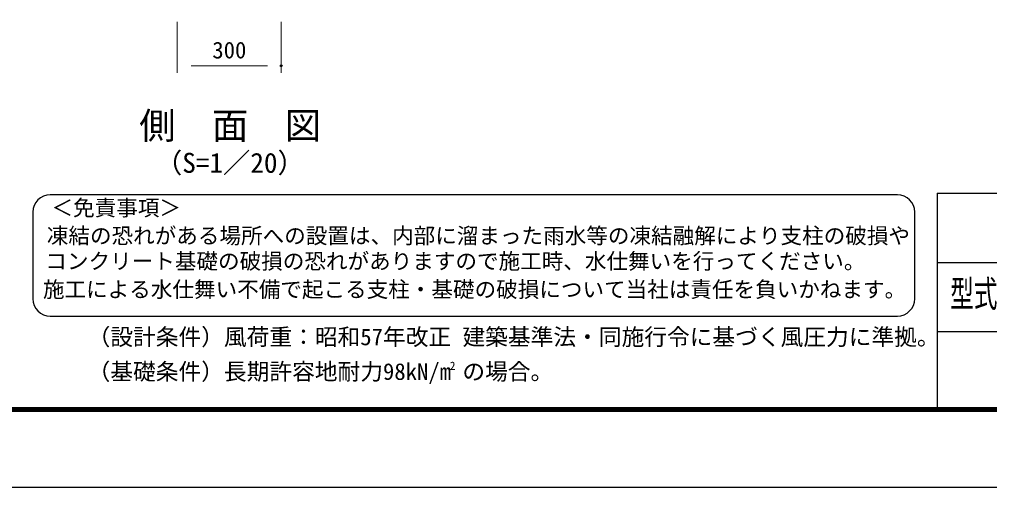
# Model space of a CAD drawing. Units: millimetres, scale not verified. Extents: x -4200 to 4200, y -2970 to 2970.
# Drawn here: x -529 to 2271, y -2970 to -1619 of the extents above; entities that cross this region are included whole.
import ezdxf
from ezdxf.enums import TextEntityAlignment as Align

# ---------------------------------------------------------------- set-up
doc = ezdxf.new("R2010")
doc.units = ezdxf.units.MM
doc.header["$LTSCALE"] = 10
doc.header["$PDMODE"] = 32
doc.header["$PDSIZE"] = 5
for name, color, linetype, lineweight in [('0-2_D-TTL-TXT', 7, 'Continuous', 25), ('0-3_D-TTL', 7, 'Continuous', 25), ('0-6_D-STR-DIM', 7, 'Continuous', 13)]:
    doc.layers.add(name, color=color, linetype=linetype, lineweight=lineweight)
doc.layers.add('0-8_Defpoints', color=7, linetype='Continuous')
doc.styles.add('ＭＳ ゴシック', font='')
doc.styles.get('ＭＳ ゴシック').set_extended_font_data('MS Gothic')

msp = doc.modelspace()

# ---------------------------------------------------------------- linework, layer by layer
at = {"layer": '0-2_D-TTL-TXT', "color": 2}
for p, q in [((2005.16, -2124.95), (-440.38, -2124.95)), ((-490.38, -2174.95), (-490.38, -2424.95)), ((2055.16, -2424.95), (2055.16, -2174.95)), ((-440.38, -2474.95), (2005.16, -2474.95))]:
    msp.add_line(p, q, dxfattribs=at)
for centre, start, end in [((-440.38, -2174.95), 90, 180), ((2005.16, -2174.95), 0, 90), ((-440.38, -2424.95), 180, 270), ((2005.16, -2424.95), 270, 0)]:
    msp.add_arc(centre, 50, start, end, dxfattribs=at)
at = {"layer": '0-3_D-TTL'}
for p, q in [((2120, -2120), (2120, -2740)), ((2120, -2120), (3920, -2120)), ((2120, -2320), (3920, -2320)), ((2120, -2520), (3920, -2520))]:
    msp.add_line(p, q, dxfattribs=at)
at = {"layer": '0-3_D-TTL', "color": 2}
msp.add_lwpolyline([(-4200, 2970), (4200, 2970), (4200, -2970), (-4200, -2970)], close=True, dxfattribs=at)
at = {"layer": '0-3_D-TTL'}
for points in [[(-3930, 2750), (3930, 2750), (3930, -2750), (-3930, -2750)], [(-3927.5, 2747.5), (3927.5, 2747.5), (3927.5, -2747.5), (-3927.5, -2747.5)], [(-3925, 2745), (3925, 2745), (3925, -2745), (-3925, -2745)], [(-3922.5, 2742.5), (3922.5, 2742.5), (3922.5, -2742.5), (-3922.5, -2742.5)], [(-3920, 2740), (3920, 2740), (3920, -2740), (-3920, -2740)]]:
    msp.add_lwpolyline(points, close=True, dxfattribs=at)
at = {"layer": '0-6_D-STR-DIM'}
for p, q in [((-73.47, -1626.02), (-73.47, -1772.66)), ((226.53, -1626.02), (226.53, -1772.66)), ((-33.47, -1752.66), (186.53, -1752.66))]:
    msp.add_line(p, q, dxfattribs=at)
at = {"layer": '0-8_Defpoints'}
msp.add_point((226.53, -1752.66), dxfattribs=at)

# ---------------------------------------------------------------- texts
at = {"layer": '0-2_D-TTL-TXT', "style": 'ＭＳ ゴシック'}
for s, height, p in [('側\u3000面\u3000図', 76.98, (-183.37, -1986.95)), ('（S=1／20）', 57.7, (-137.89, -2078.93)), ('＜免責事項＞ \u3000\u3000', 45.67, (-436.68, -2199.13)), ('凍結の恐れがある場所への設置は、内部に溜まった雨水等の凍結融解により支柱の破損や', 45.67, (-450.2, -2279.63)), ('コンクリート基礎の破損の恐れがありますので施工時、水仕舞いを行ってください。', 45.67, (-454.31, -2353.05)), ('施工による水仕舞い不備で起こる支柱・基礎の破損について当社は責任を負いかねます。 ', 45.67, (-461.31, -2434.54)), ('（設計条件）風荷重：昭和57年改正 建築基準法・同施行令に基づく風圧力に準拠。', 48.09, (-332.45, -2573.6)), ('（基礎条件）長期許容地耐力98kN/m の場合。', 48.09, (-332.45, -2673.6)), ('2', 24.05, (713.02, -2637.79))]:
    msp.add_text(s, height=height, dxfattribs=at).set_placement(p, align=Align.BOTTOM_LEFT)
at = {"layer": '0-2_D-TTL-TXT', "style": 'ＭＳ ゴシック', "width": 0.65}
msp.add_text('型式', height=76.97, dxfattribs=at).set_placement((2157.47, -2472.14), align=Align.BOTTOM_LEFT)
at = {"layer": '0-6_D-STR-DIM', "style": 'ＭＳ ゴシック'}
msp.add_text('300', height=48.09, dxfattribs=at).set_placement((27.65, -1745.91), align=Align.BOTTOM_LEFT)

doc.saveas('drawing.dxf')
